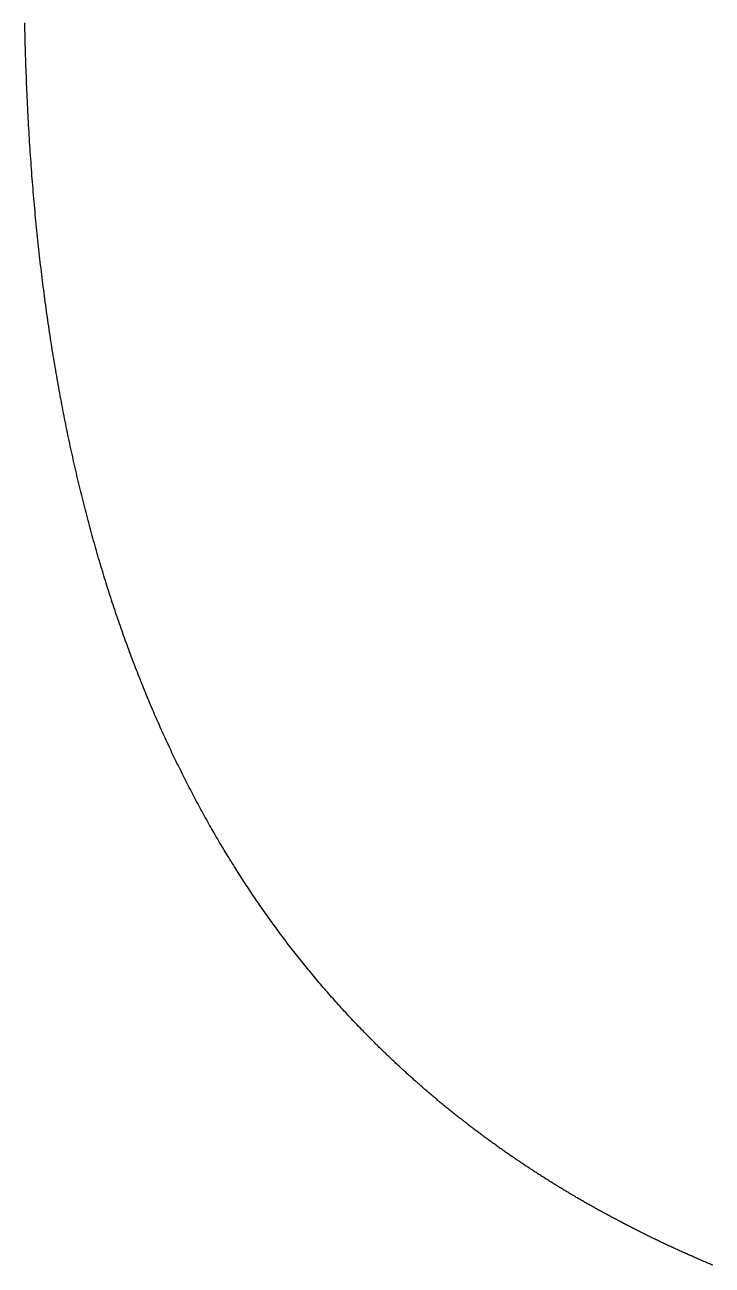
# Model space of a CAD drawing. Extents: x -14 to 314, y -178 to 13.
# Drawn here: x -14.24 to -2.17, y -176.31 to -154.53 of the extents above; entities that cross this region are included whole.
import ezdxf

# ---------------------------------------------------------------- set-up
doc = ezdxf.new("R2010")
doc.units = 0
doc.layers.add('BLACK', color=7, linetype='CONTINUOUS')

msp = doc.modelspace()

# ---------------------------------------------------------------- linework, layer by layer
at = {"layer": 'BLACK', "linetype": 'CONTINUOUS'}
for p, q in [((-14.239363, -154.561276), (-14.240613, -154.497653)), ((-14.238035, -154.624765), (-14.239363, -154.561276)), ((-14.23663, -154.688118), (-14.238035, -154.624765)), ((-14.235149, -154.751336), (-14.23663, -154.688118)), ((-14.23359, -154.814421), (-14.235149, -154.751336)), ((-14.231955, -154.877371), (-14.23359, -154.814421)), ((-14.230244, -154.940187), (-14.231955, -154.877371)), ((-14.228456, -155.00287), (-14.230244, -154.940187)), ((-14.226593, -155.065419), (-14.228456, -155.00287)), ((-14.224653, -155.127836), (-14.226593, -155.065419)), ((-14.222638, -155.19012), (-14.224653, -155.127836)), ((-14.220547, -155.252271), (-14.222638, -155.19012)), ((-14.21838, -155.314291), (-14.220547, -155.252271)), ((-14.216139, -155.376178), (-14.21838, -155.314291)), ((-14.213822, -155.437934), (-14.216139, -155.376178)), ((-14.21143, -155.499559), (-14.213822, -155.437934)), ((-14.208963, -155.561053), (-14.21143, -155.499559)), ((-14.206422, -155.622417), (-14.208963, -155.561053)), ((-14.203806, -155.683649), (-14.206422, -155.622417)), ((-14.201115, -155.744752), (-14.203806, -155.683649)), ((-14.198351, -155.805725), (-14.201115, -155.744752)), ((-14.195512, -155.866569), (-14.198351, -155.805725)), ((-14.1926, -155.927283), (-14.195512, -155.866569)), ((-14.189613, -155.987869), (-14.1926, -155.927283)), ((-14.186553, -156.048325), (-14.189613, -155.987869)), ((-14.18342, -156.108653), (-14.186553, -156.048325)), ((-14.180213, -156.168854), (-14.18342, -156.108653)), ((-14.176934, -156.228926), (-14.180213, -156.168854)), ((-14.173581, -156.288871), (-14.176934, -156.228926)), ((-14.170155, -156.348688), (-14.173581, -156.288871)), ((-14.166657, -156.408378), (-14.170155, -156.348688)), ((-14.163086, -156.467942), (-14.166657, -156.408378)), ((-14.159442, -156.527379), (-14.163086, -156.467942)), ((-14.155727, -156.586691), (-14.159442, -156.527379)), ((-14.151939, -156.645876), (-14.155727, -156.586691)), ((-14.148079, -156.704935), (-14.151939, -156.645876)), ((-14.144147, -156.763869), (-14.148079, -156.704935)), ((-14.140144, -156.822679), (-14.144147, -156.763869)), ((-14.136069, -156.881363), (-14.140144, -156.822679)), ((-14.131923, -156.939923), (-14.136069, -156.881363)), ((-14.127705, -156.998358), (-14.131923, -156.939923)), ((-14.123416, -157.05667), (-14.127705, -156.998358)), ((-14.119057, -157.114857), (-14.123416, -157.05667)), ((-14.114626, -157.172922), (-14.119057, -157.114857)), ((-14.110125, -157.230863), (-14.114626, -157.172922)), ((-14.105553, -157.288681), (-14.110125, -157.230863)), ((-14.100911, -157.346377), (-14.105553, -157.288681)), ((-14.096199, -157.40395), (-14.100911, -157.346377)), ((-14.091416, -157.461401), (-14.096199, -157.40395)), ((-14.086564, -157.51873), (-14.091416, -157.461401)), ((-14.081641, -157.575938), (-14.086564, -157.51873)), ((-14.076649, -157.633025), (-14.081641, -157.575938)), ((-14.071587, -157.68999), (-14.076649, -157.633025)), ((-14.066456, -157.746834), (-14.071587, -157.68999)), ((-14.061256, -157.803558), (-14.066456, -157.746834)), ((-14.055986, -157.860162), (-14.061256, -157.803558)), ((-14.050647, -157.916646), (-14.055986, -157.860162)), ((-14.04524, -157.97301), (-14.050647, -157.916646)), ((-14.039763, -158.029255), (-14.04524, -157.97301)), ((-14.034218, -158.08538), (-14.039763, -158.029255)), ((-14.028605, -158.141387), (-14.034218, -158.08538)), ((-14.022923, -158.197274), (-14.028605, -158.141387)), ((-14.017173, -158.253044), (-14.022923, -158.197274)), ((-14.011355, -158.308695), (-14.017173, -158.253044)), ((-14.005468, -158.364228), (-14.011355, -158.308695)), ((-13.999514, -158.419644), (-14.005468, -158.364228)), ((-13.993493, -158.474942), (-13.999514, -158.419644)), ((-13.987403, -158.530123), (-13.993493, -158.474942)), ((-13.981246, -158.585188), (-13.987403, -158.530123)), ((-13.975022, -158.640135), (-13.981246, -158.585188)), ((-13.968731, -158.694967), (-13.975022, -158.640135)), ((-13.962373, -158.749682), (-13.968731, -158.694967)), ((-13.955947, -158.804281), (-13.962373, -158.749682)), ((-13.949455, -158.858765), (-13.955947, -158.804281)), ((-13.942896, -158.913133), (-13.949455, -158.858765)), ((-13.936271, -158.967387), (-13.942896, -158.913133)), ((-13.929579, -159.021525), (-13.936271, -158.967387)), ((-13.922821, -159.075549), (-13.929579, -159.021525)), ((-13.915997, -159.129458), (-13.922821, -159.075549)), ((-13.909106, -159.183254), (-13.915997, -159.129458)), ((-13.90215, -159.236936), (-13.909106, -159.183254)), ((-13.895128, -159.290504), (-13.90215, -159.236936)), ((-13.88804, -159.343958), (-13.895128, -159.290504)), ((-13.880886, -159.3973), (-13.88804, -159.343958)), ((-13.873668, -159.450529), (-13.880886, -159.3973)), ((-13.866383, -159.503645), (-13.873668, -159.450529)), ((-13.859034, -159.556649), (-13.866383, -159.503645)), ((-13.851619, -159.609541), (-13.859034, -159.556649)), ((-13.84414, -159.662321), (-13.851619, -159.609541)), ((-13.836596, -159.714989), (-13.84414, -159.662321)), ((-13.828987, -159.767546), (-13.836596, -159.714989)), ((-13.821313, -159.819992), (-13.828987, -159.767546)), ((-13.813575, -159.872327), (-13.821313, -159.819992)), ((-13.805772, -159.924551), (-13.813575, -159.872327)), ((-13.797905, -159.976665), (-13.805772, -159.924551)), ((-13.789974, -160.028669), (-13.797905, -159.976665)), ((-13.781979, -160.080563), (-13.789974, -160.028669)), ((-13.77392, -160.132348), (-13.781979, -160.080563)), ((-13.765798, -160.184023), (-13.77392, -160.132348)), ((-13.757611, -160.235589), (-13.765798, -160.184023)), ((-13.749361, -160.287045), (-13.757611, -160.235589)), ((-13.741048, -160.338394), (-13.749361, -160.287045)), ((-13.732671, -160.389633), (-13.741048, -160.338394)), ((-13.724231, -160.440765), (-13.732671, -160.389633)), ((-13.715727, -160.491789), (-13.724231, -160.440765)), ((-13.707161, -160.542705), (-13.715727, -160.491789)), ((-13.698532, -160.593513), (-13.707161, -160.542705)), ((-13.68984, -160.644214), (-13.698532, -160.593513)), ((-13.681085, -160.694808), (-13.68984, -160.644214)), ((-13.672268, -160.745296), (-13.681085, -160.694808)), ((-13.663388, -160.795676), (-13.672268, -160.745296)), ((-13.654446, -160.845951), (-13.663388, -160.795676)), ((-13.645442, -160.896119), (-13.654446, -160.845951)), ((-13.636375, -160.946182), (-13.645442, -160.896119)), ((-13.627247, -160.996139), (-13.636375, -160.946182)), ((-13.618056, -161.04599), (-13.627247, -160.996139)), ((-13.608804, -161.095737), (-13.618056, -161.04599)), ((-13.59949, -161.145378), (-13.608804, -161.095737)), ((-13.590114, -161.194915), (-13.59949, -161.145378)), ((-13.580677, -161.244348), (-13.590114, -161.194915)), ((-13.571178, -161.293676), (-13.580677, -161.244348)), ((-13.561618, -161.3429), (-13.571178, -161.293676)), ((-13.551997, -161.392021), (-13.561618, -161.3429)), ((-13.542315, -161.441038), (-13.551997, -161.392021)), ((-13.532571, -161.489952), (-13.542315, -161.441038)), ((-13.522767, -161.538762), (-13.532571, -161.489952)), ((-13.512902, -161.58747), (-13.522767, -161.538762)), ((-13.502976, -161.636075), (-13.512902, -161.58747)), ((-13.49299, -161.684578), (-13.502976, -161.636075)), ((-13.482943, -161.732979), (-13.49299, -161.684578)), ((-13.472835, -161.781277), (-13.482943, -161.732979)), ((-13.462668, -161.829474), (-13.472835, -161.781277)), ((-13.45244, -161.87757), (-13.462668, -161.829474)), ((-13.442152, -161.925564), (-13.45244, -161.87757)), ((-13.431804, -161.973458), (-13.442152, -161.925564)), ((-13.421396, -162.02125), (-13.431804, -161.973458)), ((-13.410928, -162.068942), (-13.421396, -162.02125)), ((-13.4004, -162.116533), (-13.410928, -162.068942)), ((-13.389813, -162.164025), (-13.4004, -162.116533)), ((-13.379166, -162.211416), (-13.389813, -162.164025)), ((-13.368459, -162.258708), (-13.379166, -162.211416)), ((-13.357694, -162.3059), (-13.368459, -162.258708)), ((-13.346869, -162.352994), (-13.357694, -162.3059)), ((-13.335984, -162.399988), (-13.346869, -162.352994)), ((-13.325041, -162.446883), (-13.335984, -162.399988)), ((-13.314039, -162.493679), (-13.325041, -162.446883)), ((-13.302977, -162.540378), (-13.314039, -162.493679)), ((-13.291857, -162.586978), (-13.302977, -162.540378)), ((-13.280678, -162.63348), (-13.291857, -162.586978)), ((-13.269441, -162.679884), (-13.280678, -162.63348)), ((-13.258145, -162.726191), (-13.269441, -162.679884)), ((-13.24679, -162.772401), (-13.258145, -162.726191)), ((-13.235377, -162.818514), (-13.24679, -162.772401)), ((-13.223906, -162.864529), (-13.235377, -162.818514)), ((-13.212376, -162.910448), (-13.223906, -162.864529)), ((-13.200788, -162.956271), (-13.212376, -162.910448)), ((-13.189142, -163.001997), (-13.200788, -162.956271)), ((-13.177438, -163.047628), (-13.189142, -163.001997)), ((-13.165677, -163.093163), (-13.177438, -163.047628)), ((-13.153857, -163.138602), (-13.165677, -163.093163)), ((-13.14198, -163.183945), (-13.153857, -163.138602)), ((-13.130045, -163.229194), (-13.14198, -163.183945)), ((-13.118052, -163.274347), (-13.130045, -163.229194)), ((-13.106002, -163.319406), (-13.118052, -163.274347)), ((-13.093895, -163.364371), (-13.106002, -163.319406)), ((-13.08173, -163.409241), (-13.093895, -163.364371)), ((-13.069508, -163.454017), (-13.08173, -163.409241)), ((-13.057229, -163.498699), (-13.069508, -163.454017)), ((-13.044892, -163.543287), (-13.057229, -163.498699)), ((-13.032499, -163.587782), (-13.044892, -163.543287)), ((-13.020049, -163.632184), (-13.032499, -163.587782)), ((-13.007542, -163.676492), (-13.020049, -163.632184)), ((-12.994978, -163.720708), (-13.007542, -163.676492)), ((-12.982357, -163.764831), (-12.994978, -163.720708)), ((-12.969679, -163.808862), (-12.982357, -163.764831)), ((-12.956945, -163.8528), (-12.969679, -163.808862)), ((-12.944155, -163.896646), (-12.956945, -163.8528)), ((-12.931308, -163.940401), (-12.944155, -163.896646)), ((-12.918405, -163.984064), (-12.931308, -163.940401)), ((-12.905445, -164.027635), (-12.918405, -163.984064)), ((-12.892429, -164.071115), (-12.905445, -164.027635)), ((-12.879358, -164.114505), (-12.892429, -164.071115)), ((-12.86623, -164.157803), (-12.879358, -164.114505)), ((-12.853046, -164.201011), (-12.86623, -164.157803)), ((-12.839806, -164.244128), (-12.853046, -164.201011)), ((-12.82651, -164.287155), (-12.839806, -164.244128)), ((-12.813158, -164.330093), (-12.82651, -164.287155)), ((-12.799751, -164.37294), (-12.813158, -164.330093)), ((-12.786288, -164.415698), (-12.799751, -164.37294)), ((-12.772769, -164.458366), (-12.786288, -164.415698)), ((-12.759195, -164.500945), (-12.772769, -164.458366)), ((-12.745565, -164.543435), (-12.759195, -164.500945)), ((-12.73188, -164.585836), (-12.745565, -164.543435)), ((-12.71814, -164.628149), (-12.73188, -164.585836)), ((-12.704344, -164.670373), (-12.71814, -164.628149)), ((-12.690493, -164.712509), (-12.704344, -164.670373)), ((-12.676587, -164.754557), (-12.690493, -164.712509)), ((-12.662625, -164.796517), (-12.676587, -164.754557)), ((-12.648609, -164.838389), (-12.662625, -164.796517)), ((-12.634538, -164.880174), (-12.648609, -164.838389)), ((-12.620412, -164.921872), (-12.634538, -164.880174)), ((-12.606231, -164.963482), (-12.620412, -164.921872)), ((-12.591995, -165.005006), (-12.606231, -164.963482)), ((-12.577704, -165.046443), (-12.591995, -165.005006)), ((-12.563359, -165.087793), (-12.577704, -165.046443)), ((-12.548959, -165.129057), (-12.563359, -165.087793)), ((-12.534505, -165.170235), (-12.548959, -165.129057)), ((-12.519996, -165.211328), (-12.534505, -165.170235)), ((-12.505432, -165.252334), (-12.519996, -165.211328)), ((-12.490814, -165.293255), (-12.505432, -165.252334)), ((-12.476142, -165.33409), (-12.490814, -165.293255)), ((-12.461416, -165.374841), (-12.476142, -165.33409)), ((-12.446635, -165.415506), (-12.461416, -165.374841)), ((-12.4318, -165.456086), (-12.446635, -165.415506)), ((-12.416911, -165.496582), (-12.4318, -165.456086)), ((-12.401968, -165.536994), (-12.416911, -165.496582)), ((-12.38697, -165.577321), (-12.401968, -165.536994)), ((-12.371919, -165.617564), (-12.38697, -165.577321)), ((-12.356814, -165.657724), (-12.371919, -165.617564)), ((-12.341655, -165.697799), (-12.356814, -165.657724)), ((-12.326442, -165.737791), (-12.341655, -165.697799)), ((-12.311175, -165.7777), (-12.326442, -165.737791)), ((-12.295855, -165.817526), (-12.311175, -165.7777)), ((-12.28048, -165.857269), (-12.295855, -165.817526)), ((-12.265053, -165.896929), (-12.28048, -165.857269)), ((-12.249571, -165.936506), (-12.265053, -165.896929)), ((-12.234036, -165.976001), (-12.249571, -165.936506)), ((-12.218448, -166.015414), (-12.234036, -165.976001)), ((-12.202806, -166.054744), (-12.218448, -166.015414)), ((-12.18711, -166.093993), (-12.202806, -166.054744)), ((-12.171361, -166.13316), (-12.18711, -166.093993)), ((-12.155559, -166.172246), (-12.171361, -166.13316)), ((-12.139703, -166.21125), (-12.155559, -166.172246)), ((-12.123795, -166.250173), (-12.139703, -166.21125)), ((-12.107833, -166.289015), (-12.123795, -166.250173)), ((-12.091817, -166.327777), (-12.107833, -166.289015)), ((-12.075749, -166.366458), (-12.091817, -166.327777)), ((-12.059627, -166.405058), (-12.075749, -166.366458)), ((-12.043453, -166.443578), (-12.059627, -166.405058)), ((-12.027225, -166.482018), (-12.043453, -166.443578)), ((-12.010945, -166.520378), (-12.027225, -166.482018)), ((-11.994611, -166.558658), (-12.010945, -166.520378)), ((-11.978225, -166.596859), (-11.994611, -166.558658)), ((-11.961785, -166.63498), (-11.978225, -166.596859)), ((-11.945293, -166.673022), (-11.961785, -166.63498)), ((-11.928748, -166.710985), (-11.945293, -166.673022)), ((-11.91215, -166.748869), (-11.928748, -166.710985)), ((-11.895499, -166.786674), (-11.91215, -166.748869)), ((-11.878796, -166.824401), (-11.895499, -166.786674)), ((-11.86204, -166.86205), (-11.878796, -166.824401)), ((-11.845231, -166.89962), (-11.86204, -166.86205)), ((-11.828369, -166.937112), (-11.845231, -166.89962)), ((-11.811455, -166.974527), (-11.828369, -166.937112)), ((-11.794489, -167.011863), (-11.811455, -166.974527)), ((-11.77747, -167.049122), (-11.794489, -167.011863)), ((-11.760398, -167.086304), (-11.77747, -167.049122)), ((-11.743274, -167.123409), (-11.760398, -167.086304)), ((-11.726097, -167.160436), (-11.743274, -167.123409)), ((-11.708868, -167.197387), (-11.726097, -167.160436)), ((-11.691587, -167.234261), (-11.708868, -167.197387)), ((-11.674253, -167.271058), (-11.691587, -167.234261)), ((-11.656867, -167.307779), (-11.674253, -167.271058)), ((-11.639428, -167.344424), (-11.656867, -167.307779)), ((-11.621937, -167.380993), (-11.639428, -167.344424)), ((-11.604394, -167.417485), (-11.621937, -167.380993)), ((-11.586798, -167.453903), (-11.604394, -167.417485)), ((-11.569151, -167.490244), (-11.586798, -167.453903)), ((-11.551451, -167.52651), (-11.569151, -167.490244)), ((-11.533698, -167.562701), (-11.551451, -167.52651)), ((-11.515894, -167.598817), (-11.533698, -167.562701)), ((-11.498037, -167.634858), (-11.515894, -167.598817)), ((-11.480129, -167.670824), (-11.498037, -167.634858)), ((-11.462168, -167.706716), (-11.480129, -167.670824)), ((-11.444155, -167.742533), (-11.462168, -167.706716)), ((-11.42609, -167.778276), (-11.444155, -167.742533)), ((-11.407972, -167.813945), (-11.42609, -167.778276)), ((-11.389803, -167.84954), (-11.407972, -167.813945)), ((-11.371582, -167.885061), (-11.389803, -167.84954)), ((-11.353308, -167.920508), (-11.371582, -167.885061)), ((-11.334983, -167.955882), (-11.353308, -167.920508)), ((-11.316606, -167.991182), (-11.334983, -167.955882)), ((-11.298176, -168.026409), (-11.316606, -167.991182)), ((-11.279695, -168.061564), (-11.298176, -168.026409)), ((-11.261161, -168.096645), (-11.279695, -168.061564)), ((-11.242576, -168.131653), (-11.261161, -168.096645)), ((-11.223938, -168.16659), (-11.242576, -168.131653)), ((-11.205249, -168.201453), (-11.223938, -168.16659)), ((-11.186508, -168.236244), (-11.205249, -168.201453)), ((-11.167715, -168.270964), (-11.186508, -168.236244)), ((-11.148869, -168.305611), (-11.167715, -168.270964)), ((-11.129972, -168.340186), (-11.148869, -168.305611)), ((-11.111023, -168.37469), (-11.129972, -168.340186)), ((-11.092023, -168.409122), (-11.111023, -168.37469)), ((-11.07297, -168.443483), (-11.092023, -168.409122)), ((-11.053865, -168.477772), (-11.07297, -168.443483)), ((-11.034708, -168.511991), (-11.053865, -168.477772)), ((-11.0155, -168.546138), (-11.034708, -168.511991)), ((-10.996239, -168.580215), (-11.0155, -168.546138)), ((-10.976927, -168.614221), (-10.996239, -168.580215)), ((-10.957563, -168.648157), (-10.976927, -168.614221)), ((-10.938147, -168.682022), (-10.957563, -168.648157)), ((-10.918679, -168.715817), (-10.938147, -168.682022)), ((-10.899159, -168.749542), (-10.918679, -168.715817)), ((-10.879587, -168.783197), (-10.899159, -168.749542)), ((-10.859964, -168.816782), (-10.879587, -168.783197)), ((-10.840288, -168.850298), (-10.859964, -168.816782)), ((-10.820561, -168.883744), (-10.840288, -168.850298)), ((-10.800781, -168.917121), (-10.820561, -168.883744)), ((-10.78095, -168.950428), (-10.800781, -168.917121)), ((-10.761067, -168.983667), (-10.78095, -168.950428)), ((-10.741132, -169.016836), (-10.761067, -168.983667)), ((-10.721145, -169.049937), (-10.741132, -169.016836)), ((-10.701106, -169.082969), (-10.721145, -169.049937)), ((-10.681015, -169.115932), (-10.701106, -169.082969)), ((-10.660872, -169.148827), (-10.681015, -169.115932)), ((-10.640677, -169.181654), (-10.660872, -169.148827)), ((-10.620431, -169.214413), (-10.640677, -169.181654)), ((-10.600132, -169.247104), (-10.620431, -169.214413)), ((-10.579781, -169.279727), (-10.600132, -169.247104)), ((-10.559379, -169.312282), (-10.579781, -169.279727)), ((-10.538924, -169.34477), (-10.559379, -169.312282)), ((-10.518417, -169.37719), (-10.538924, -169.34477)), ((-10.497859, -169.409543), (-10.518417, -169.37719)), ((-10.477248, -169.441829), (-10.497859, -169.409543)), ((-10.456585, -169.474047), (-10.477248, -169.441829)), ((-10.43587, -169.506199), (-10.456585, -169.474047)), ((-10.415103, -169.538284), (-10.43587, -169.506199)), ((-10.394284, -169.570302), (-10.415103, -169.538284)), ((-10.373413, -169.602254), (-10.394284, -169.570302)), ((-10.35249, -169.63414), (-10.373413, -169.602254)), ((-10.331514, -169.665959), (-10.35249, -169.63414)), ((-10.310487, -169.697712), (-10.331514, -169.665959)), ((-10.289407, -169.729399), (-10.310487, -169.697712)), ((-10.268275, -169.76102), (-10.289407, -169.729399)), ((-10.247091, -169.792576), (-10.268275, -169.76102)), ((-10.225854, -169.824066), (-10.247091, -169.792576)), ((-10.204565, -169.85549), (-10.225854, -169.824066)), ((-10.183224, -169.886849), (-10.204565, -169.85549)), ((-10.161831, -169.918143), (-10.183224, -169.886849)), ((-10.140385, -169.949371), (-10.161831, -169.918143)), ((-10.118887, -169.980535), (-10.140385, -169.949371)), ((-10.097337, -170.011634), (-10.118887, -169.980535)), ((-10.075734, -170.042668), (-10.097337, -170.011634)), ((-10.054079, -170.073637), (-10.075734, -170.042668)), ((-10.032371, -170.104542), (-10.054079, -170.073637)), ((-10.010611, -170.135382), (-10.032371, -170.104542)), ((-9.988798, -170.166158), (-10.010611, -170.135382)), ((-9.966932, -170.19687), (-9.988798, -170.166158)), ((-9.945015, -170.227518), (-9.966932, -170.19687)), ((-9.923044, -170.258103), (-9.945015, -170.227518)), ((-9.901021, -170.288623), (-9.923044, -170.258103)), ((-9.878945, -170.31908), (-9.901021, -170.288623)), ((-9.856817, -170.349473), (-9.878945, -170.31908)), ((-9.834636, -170.379802), (-9.856817, -170.349473)), ((-9.812402, -170.410069), (-9.834636, -170.379802)), ((-9.790115, -170.440272), (-9.812402, -170.410069)), ((-9.767775, -170.470412), (-9.790115, -170.440272)), ((-9.745383, -170.500489), (-9.767775, -170.470412)), ((-9.722938, -170.530503), (-9.745383, -170.500489)), ((-9.700439, -170.560454), (-9.722938, -170.530503)), ((-9.677888, -170.590343), (-9.700439, -170.560454)), ((-9.655284, -170.620169), (-9.677888, -170.590343)), ((-9.632627, -170.649933), (-9.655284, -170.620169)), ((-9.609916, -170.679635), (-9.632627, -170.649933)), ((-9.587153, -170.709274), (-9.609916, -170.679635)), ((-9.564336, -170.738852), (-9.587153, -170.709274)), ((-9.541467, -170.768367), (-9.564336, -170.738852)), ((-9.518544, -170.79782), (-9.541467, -170.768367)), ((-9.495567, -170.827212), (-9.518544, -170.79782)), ((-9.472538, -170.856542), (-9.495567, -170.827212)), ((-9.449455, -170.88581), (-9.472538, -170.856542)), ((-9.426319, -170.915018), (-9.449455, -170.88581)), ((-9.403129, -170.944163), (-9.426319, -170.915018)), ((-9.379885, -170.973248), (-9.403129, -170.944163)), ((-9.356589, -171.002271), (-9.379885, -170.973248)), ((-9.333238, -171.031234), (-9.356589, -171.002271)), ((-9.309834, -171.060135), (-9.333238, -171.031234)), ((-9.286377, -171.088976), (-9.309834, -171.060135)), ((-9.262865, -171.117756), (-9.286377, -171.088976)), ((-9.2393, -171.146475), (-9.262865, -171.117756)), ((-9.215681, -171.175134), (-9.2393, -171.146475)), ((-9.192008, -171.203732), (-9.215681, -171.175134)), ((-9.168281, -171.232271), (-9.192008, -171.203732)), ((-9.144501, -171.260748), (-9.168281, -171.232271)), ((-9.120666, -171.289166), (-9.144501, -171.260748)), ((-9.096777, -171.317524), (-9.120666, -171.289166)), ((-9.072834, -171.345822), (-9.096777, -171.317524)), ((-9.048837, -171.37406), (-9.072834, -171.345822)), ((-9.024786, -171.402239), (-9.048837, -171.37406)), ((-9.00068, -171.430358), (-9.024786, -171.402239)), ((-8.976521, -171.458417), (-9.00068, -171.430358)), ((-8.952306, -171.486417), (-8.976521, -171.458417)), ((-8.928038, -171.514357), (-8.952306, -171.486417)), ((-8.903714, -171.542239), (-8.928038, -171.514357)), ((-8.879337, -171.570061), (-8.903714, -171.542239)), ((-8.854904, -171.597824), (-8.879337, -171.570061)), ((-8.830417, -171.625528), (-8.854904, -171.597824)), ((-8.805876, -171.653174), (-8.830417, -171.625528)), ((-8.781279, -171.68076), (-8.805876, -171.653174)), ((-8.756628, -171.708288), (-8.781279, -171.68076)), ((-8.731921, -171.735757), (-8.756628, -171.708288)), ((-8.70716, -171.763168), (-8.731921, -171.735757)), ((-8.682344, -171.790521), (-8.70716, -171.763168)), ((-8.657472, -171.817815), (-8.682344, -171.790521)), ((-8.632546, -171.845051), (-8.657472, -171.817815)), ((-8.607564, -171.872228), (-8.632546, -171.845051)), ((-8.582527, -171.899348), (-8.607564, -171.872228)), ((-8.557435, -171.92641), (-8.582527, -171.899348)), ((-8.532287, -171.953413), (-8.557435, -171.92641)), ((-8.507084, -171.980359), (-8.532287, -171.953413)), ((-8.481825, -172.007248), (-8.507084, -171.980359)), ((-8.45651, -172.034078), (-8.481825, -172.007248)), ((-8.43114, -172.060851), (-8.45651, -172.034078)), ((-8.405715, -172.087567), (-8.43114, -172.060851)), ((-8.380233, -172.114225), (-8.405715, -172.087567)), ((-8.354695, -172.140826), (-8.380233, -172.114225)), ((-8.329102, -172.16737), (-8.354695, -172.140826)), ((-8.303452, -172.193856), (-8.329102, -172.16737)), ((-8.277747, -172.220286), (-8.303452, -172.193856)), ((-8.251985, -172.246658), (-8.277747, -172.220286)), ((-8.226167, -172.272974), (-8.251985, -172.246658)), ((-8.200293, -172.299232), (-8.226167, -172.272974)), ((-8.174362, -172.325434), (-8.200293, -172.299232)), ((-8.148375, -172.35158), (-8.174362, -172.325434)), ((-8.122331, -172.377668), (-8.148375, -172.35158)), ((-8.109288, -172.390691), (-8.122331, -172.377668)), ((-8.096231, -172.4037), (-8.109288, -172.390691)), ((-8.083159, -172.416695), (-8.096231, -172.4037)), ((-8.070074, -172.429676), (-8.083159, -172.416695)), ((-8.056974, -172.442643), (-8.070074, -172.429676)), ((-8.04386, -172.455595), (-8.056974, -172.442643)), ((-8.030732, -172.468534), (-8.04386, -172.455595)), ((-8.017589, -172.481459), (-8.030732, -172.468534)), ((-8.004433, -172.494369), (-8.017589, -172.481459)), ((-7.991262, -172.507265), (-8.004433, -172.494369)), ((-7.978077, -172.520148), (-7.991262, -172.507265)), ((-7.964877, -172.533016), (-7.978077, -172.520148)), ((-7.951664, -172.54587), (-7.964877, -172.533016)), ((-7.938436, -172.558711), (-7.951664, -172.54587)), ((-7.925194, -172.571537), (-7.938436, -172.558711)), ((-7.911937, -172.584349), (-7.925194, -172.571537)), ((-7.898666, -172.597147), (-7.911937, -172.584349)), ((-7.885381, -172.609932), (-7.898666, -172.597147)), ((-7.872082, -172.622702), (-7.885381, -172.609932)), ((-7.858768, -172.635458), (-7.872082, -172.622702)), ((-7.84544, -172.648201), (-7.858768, -172.635458)), ((-7.832097, -172.660929), (-7.84544, -172.648201)), ((-7.81874, -172.673644), (-7.832097, -172.660929)), ((-7.805369, -172.686344), (-7.81874, -172.673644)), ((-7.791983, -172.699031), (-7.805369, -172.686344)), ((-7.778583, -172.711704), (-7.791983, -172.699031)), ((-7.765169, -172.724363), (-7.778583, -172.711704)), ((-7.75174, -172.737008), (-7.765169, -172.724363)), ((-7.738296, -172.749639), (-7.75174, -172.737008)), ((-7.724839, -172.762256), (-7.738296, -172.749639)), ((-7.711366, -172.77486), (-7.724839, -172.762256)), ((-7.69788, -172.787449), (-7.711366, -172.77486)), ((-7.684378, -172.800025), (-7.69788, -172.787449)), ((-7.670863, -172.812587), (-7.684378, -172.800025)), ((-7.657333, -172.825135), (-7.670863, -172.812587)), ((-7.643788, -172.837669), (-7.657333, -172.825135)), ((-7.630229, -172.850189), (-7.643788, -172.837669)), ((-7.616655, -172.862696), (-7.630229, -172.850189)), ((-7.603067, -172.875189), (-7.616655, -172.862696)), ((-7.589464, -172.887667), (-7.603067, -172.875189)), ((-7.575847, -172.900133), (-7.589464, -172.887667)), ((-7.562215, -172.912584), (-7.575847, -172.900133)), ((-7.548568, -172.925022), (-7.562215, -172.912584)), ((-7.534907, -172.937445), (-7.548568, -172.925022)), ((-7.521232, -172.949856), (-7.534907, -172.937445)), ((-7.507541, -172.962252), (-7.521232, -172.949856)), ((-7.493836, -172.974635), (-7.507541, -172.962252)), ((-7.480117, -172.987003), (-7.493836, -172.974635)), ((-7.466382, -172.999359), (-7.480117, -172.987003)), ((-7.452634, -173.0117), (-7.466382, -172.999359)), ((-7.43887, -173.024028), (-7.452634, -173.0117)), ((-7.425092, -173.036342), (-7.43887, -173.024028)), ((-7.411299, -173.048642), (-7.425092, -173.036342)), ((-7.397491, -173.060929), (-7.411299, -173.048642)), ((-7.383669, -173.073202), (-7.397491, -173.060929)), ((-7.369832, -173.085461), (-7.383669, -173.073202)), ((-7.35598, -173.097707), (-7.369832, -173.085461)), ((-7.342114, -173.109939), (-7.35598, -173.097707)), ((-7.328232, -173.122157), (-7.342114, -173.109939)), ((-7.314336, -173.134362), (-7.328232, -173.122157)), ((-7.300425, -173.146553), (-7.314336, -173.134362)), ((-7.286499, -173.15873), (-7.300425, -173.146553)), ((-7.272559, -173.170894), (-7.286499, -173.15873)), ((-7.258604, -173.183044), (-7.272559, -173.170894)), ((-7.244633, -173.195181), (-7.258604, -173.183044)), ((-7.230648, -173.207304), (-7.244633, -173.195181)), ((-7.216648, -173.219413), (-7.230648, -173.207304)), ((-7.202634, -173.231509), (-7.216648, -173.219413)), ((-7.188604, -173.243591), (-7.202634, -173.231509)), ((-7.17456, -173.25566), (-7.188604, -173.243591)), ((-7.1605, -173.267715), (-7.17456, -173.25566)), ((-7.146426, -173.279756), (-7.1605, -173.267715)), ((-7.132336, -173.291784), (-7.146426, -173.279756)), ((-7.118232, -173.303799), (-7.132336, -173.291784)), ((-7.104113, -173.3158), (-7.118232, -173.303799)), ((-7.089979, -173.327787), (-7.104113, -173.3158)), ((-7.07583, -173.339761), (-7.089979, -173.327787)), ((-7.061666, -173.351721), (-7.07583, -173.339761)), ((-7.047487, -173.363668), (-7.061666, -173.351721)), ((-7.033293, -173.375601), (-7.047487, -173.363668)), ((-7.019083, -173.387521), (-7.033293, -173.375601)), ((-7.004859, -173.399427), (-7.019083, -173.387521)), ((-6.99062, -173.41132), (-7.004859, -173.399427)), ((-6.976366, -173.423199), (-6.99062, -173.41132)), ((-6.962096, -173.435065), (-6.976366, -173.423199)), ((-6.947812, -173.446917), (-6.962096, -173.435065)), ((-6.933512, -173.458757), (-6.947812, -173.446917)), ((-6.919198, -173.470582), (-6.933512, -173.458757)), ((-6.904868, -173.482394), (-6.919198, -173.470582)), ((-6.890523, -173.494192), (-6.904868, -173.482394)), ((-6.876163, -173.505978), (-6.890523, -173.494192)), ((-6.861788, -173.517749), (-6.876163, -173.505978)), ((-6.847397, -173.529508), (-6.861788, -173.517749)), ((-6.832992, -173.541252), (-6.847397, -173.529508)), ((-6.81857, -173.552984), (-6.832992, -173.541252)), ((-6.804135, -173.564702), (-6.81857, -173.552984)), ((-6.789683, -173.576407), (-6.804135, -173.564702)), ((-6.775217, -173.588097), (-6.789683, -173.576407)), ((-6.760735, -173.599776), (-6.775217, -173.588097)), ((-6.746238, -173.61144), (-6.760735, -173.599776)), ((-6.731726, -173.623091), (-6.746238, -173.61144)), ((-6.717198, -173.634728), (-6.731726, -173.623091)), ((-6.702655, -173.646353), (-6.717198, -173.634728)), ((-6.688097, -173.657964), (-6.702655, -173.646353)), ((-6.673523, -173.669562), (-6.688097, -173.657964)), ((-6.658935, -173.681145), (-6.673523, -173.669562)), ((-6.64433, -173.692717), (-6.658935, -173.681145)), ((-6.629711, -173.704274), (-6.64433, -173.692717)), ((-6.615075, -173.715819), (-6.629711, -173.704274)), ((-6.600425, -173.727349), (-6.615075, -173.715819)), ((-6.585759, -173.738867), (-6.600425, -173.727349)), ((-6.571078, -173.750371), (-6.585759, -173.738867)), ((-6.556381, -173.761862), (-6.571078, -173.750371)), ((-6.541669, -173.773339), (-6.556381, -173.761862)), ((-6.526941, -173.784804), (-6.541669, -173.773339)), ((-6.512198, -173.796255), (-6.526941, -173.784804)), ((-6.497439, -173.807693), (-6.512198, -173.796255)), ((-6.482666, -173.819117), (-6.497439, -173.807693)), ((-6.467875, -173.830528), (-6.482666, -173.819117)), ((-6.453071, -173.841926), (-6.467875, -173.830528)), ((-6.43825, -173.853311), (-6.453071, -173.841926)), ((-6.423414, -173.864682), (-6.43825, -173.853311)), ((-6.408561, -173.87604), (-6.423414, -173.864682)), ((-6.393694, -173.887384), (-6.408561, -173.87604)), ((-6.378811, -173.898716), (-6.393694, -173.887384)), ((-6.363913, -173.910034), (-6.378811, -173.898716)), ((-6.348998, -173.92134), (-6.363913, -173.910034)), ((-6.334068, -173.932631), (-6.348998, -173.92134)), ((-6.319122, -173.94391), (-6.334068, -173.932631)), ((-6.304161, -173.955175), (-6.319122, -173.94391)), ((-6.289184, -173.966427), (-6.304161, -173.955175)), ((-6.274192, -173.977666), (-6.289184, -173.966427)), ((-6.259183, -173.988892), (-6.274192, -173.977666)), ((-6.244159, -174.000104), (-6.259183, -173.988892)), ((-6.229118, -174.011303), (-6.244159, -174.000104)), ((-6.214063, -174.022489), (-6.229118, -174.011303)), ((-6.198991, -174.033662), (-6.214063, -174.022489)), ((-6.183905, -174.044821), (-6.198991, -174.033662)), ((-6.168801, -174.055968), (-6.183905, -174.044821)), ((-6.153683, -174.067101), (-6.168801, -174.055968)), ((-6.138548, -174.078221), (-6.153683, -174.067101)), ((-6.123398, -174.089328), (-6.138548, -174.078221)), ((-6.108231, -174.100422), (-6.123398, -174.089328)), ((-6.093049, -174.111502), (-6.108231, -174.100422)), ((-6.07785, -174.12257), (-6.093049, -174.111502)), ((-6.062637, -174.133623), (-6.07785, -174.12257)), ((-6.047406, -174.144665), (-6.062637, -174.133623)), ((-6.032161, -174.155692), (-6.047406, -174.144665)), ((-6.016898, -174.166707), (-6.032161, -174.155692)), ((-6.001621, -174.177708), (-6.016898, -174.166707)), ((-5.986327, -174.188697), (-6.001621, -174.177708)), ((-5.971018, -174.199672), (-5.986327, -174.188697)), ((-5.955691, -174.210635), (-5.971018, -174.199672)), ((-5.94035, -174.221583), (-5.955691, -174.210635)), ((-5.924991, -174.232519), (-5.94035, -174.221583)), ((-5.909618, -174.243441), (-5.924991, -174.232519)), ((-5.894227, -174.254352), (-5.909618, -174.243441)), ((-5.878822, -174.265247), (-5.894227, -174.254352)), ((-5.863399, -174.276131), (-5.878822, -174.265247)), ((-5.847961, -174.287001), (-5.863399, -174.276131)), ((-5.832506, -174.297859), (-5.847961, -174.287001)), ((-5.817036, -174.308702), (-5.832506, -174.297859)), ((-5.801549, -174.319533), (-5.817036, -174.308702)), ((-5.786047, -174.330351), (-5.801549, -174.319533)), ((-5.770527, -174.341156), (-5.786047, -174.330351)), ((-5.754992, -174.351947), (-5.770527, -174.341156)), ((-5.73944, -174.362726), (-5.754992, -174.351947)), ((-5.723873, -174.373491), (-5.73944, -174.362726)), ((-5.708288, -174.384244), (-5.723873, -174.373491)), ((-5.692689, -174.394982), (-5.708288, -174.384244)), ((-5.677071, -174.405709), (-5.692689, -174.394982)), ((-5.661439, -174.416422), (-5.677071, -174.405709)), ((-5.645789, -174.427122), (-5.661439, -174.416422)), ((-5.630125, -174.437808), (-5.645789, -174.427122)), ((-5.614442, -174.448483), (-5.630125, -174.437808)), ((-5.598745, -174.459143), (-5.614442, -174.448483)), ((-5.583029, -174.469791), (-5.598745, -174.459143)), ((-5.567299, -174.480425), (-5.583029, -174.469791)), ((-5.551551, -174.491048), (-5.567299, -174.480425)), ((-5.535788, -174.501656), (-5.551551, -174.491048)), ((-5.520007, -174.512252), (-5.535788, -174.501656)), ((-5.504211, -174.522833), (-5.520007, -174.512252)), ((-5.488397, -174.533403), (-5.504211, -174.522833)), ((-5.472568, -174.543959), (-5.488397, -174.533403)), ((-5.456721, -174.554503), (-5.472568, -174.543959)), ((-5.440859, -174.565033), (-5.456721, -174.554503)), ((-5.424979, -174.575551), (-5.440859, -174.565033)), ((-5.409084, -174.586054), (-5.424979, -174.575551)), ((-5.393171, -174.596546), (-5.409084, -174.586054)), ((-5.377243, -174.607023), (-5.393171, -174.596546)), ((-5.361297, -174.617489), (-5.377243, -174.607023)), ((-5.345336, -174.62794), (-5.361297, -174.617489)), ((-5.329356, -174.63838), (-5.345336, -174.62794)), ((-5.313361, -174.648805), (-5.329356, -174.63838)), ((-5.297348, -174.659219), (-5.313361, -174.648805)), ((-5.281321, -174.669618), (-5.297348, -174.659219)), ((-5.265274, -174.680006), (-5.281321, -174.669618)), ((-5.249213, -174.690379), (-5.265274, -174.680006)), ((-5.233133, -174.700741), (-5.249213, -174.690379)), ((-5.217039, -174.711088), (-5.233133, -174.700741)), ((-5.200925, -174.721424), (-5.217039, -174.711088)), ((-5.184797, -174.731745), (-5.200925, -174.721424)), ((-5.16865, -174.742054), (-5.184797, -174.731745)), ((-5.152488, -174.75235), (-5.16865, -174.742054)), ((-5.136308, -174.762633), (-5.152488, -174.75235)), ((-5.120112, -174.772902), (-5.136308, -174.762633)), ((-5.103898, -174.78316), (-5.120112, -174.772902)), ((-5.087669, -174.793403), (-5.103898, -174.78316)), ((-5.071421, -174.803634), (-5.087669, -174.793403)), ((-5.055158, -174.813852), (-5.071421, -174.803634)), ((-5.038876, -174.824057), (-5.055158, -174.813852)), ((-5.022579, -174.834248), (-5.038876, -174.824057)), ((-5.006263, -174.844428), (-5.022579, -174.834248)), ((-4.989932, -174.854593), (-5.006263, -174.844428)), ((-4.973582, -174.864747), (-4.989932, -174.854593)), ((-4.957218, -174.874886), (-4.973582, -174.864747)), ((-4.940834, -174.885014), (-4.957218, -174.874886)), ((-4.924435, -174.895127), (-4.940834, -174.885014)), ((-4.908017, -174.905228), (-4.924435, -174.895127)), ((-4.891584, -174.915316), (-4.908017, -174.905228)), ((-4.875131, -174.925391), (-4.891584, -174.915316)), ((-4.858664, -174.935453), (-4.875131, -174.925391)), ((-4.842178, -174.945502), (-4.858664, -174.935453)), ((-4.825676, -174.955538), (-4.842178, -174.945502)), ((-4.809156, -174.965562), (-4.825676, -174.955538)), ((-4.79262, -174.975571), (-4.809156, -174.965562)), ((-4.776064, -174.985569), (-4.79262, -174.975571)), ((-4.759494, -174.995552), (-4.776064, -174.985569)), ((-4.742905, -175.005524), (-4.759494, -174.995552)), ((-4.7263, -175.015482), (-4.742905, -175.005524)), ((-4.709676, -175.025427), (-4.7263, -175.015482)), ((-4.693037, -175.035359), (-4.709676, -175.025427)), ((-4.676378, -175.045279), (-4.693037, -175.035359)), ((-4.659704, -175.055185), (-4.676378, -175.045279)), ((-4.64301, -175.065079), (-4.659704, -175.055185)), ((-4.626302, -175.074958), (-4.64301, -175.065079)), ((-4.609573, -175.084826), (-4.626302, -175.074958)), ((-4.59283, -175.09468), (-4.609573, -175.084826)), ((-4.576067, -175.104522), (-4.59283, -175.09468)), ((-4.559289, -175.11435), (-4.576067, -175.104522)), ((-4.542491, -175.124166), (-4.559289, -175.11435)), ((-4.525678, -175.133968), (-4.542491, -175.124166)), ((-4.508845, -175.143758), (-4.525678, -175.133968)), ((-4.491997, -175.153534), (-4.508845, -175.143758)), ((-4.475129, -175.163298), (-4.491997, -175.153534)), ((-4.458246, -175.173048), (-4.475129, -175.163298)), ((-4.441343, -175.182787), (-4.458246, -175.173048)), ((-4.424425, -175.192511), (-4.441343, -175.182787)), ((-4.407486, -175.202223), (-4.424425, -175.192511)), ((-4.390533, -175.211921), (-4.407486, -175.202223)), ((-4.37356, -175.221608), (-4.390533, -175.211921)), ((-4.356571, -175.23128), (-4.37356, -175.221608)), ((-4.339562, -175.24094), (-4.356571, -175.23128)), ((-4.322538, -175.250586), (-4.339562, -175.24094)), ((-4.305494, -175.260221), (-4.322538, -175.250586)), ((-4.288435, -175.269841), (-4.305494, -175.260221)), ((-4.271355, -175.27945), (-4.288435, -175.269841)), ((-4.25426, -175.289044), (-4.271355, -175.27945)), ((-4.237145, -175.298627), (-4.25426, -175.289044)), ((-4.220014, -175.308195), (-4.237145, -175.298627)), ((-4.202864, -175.317752), (-4.220014, -175.308195)), ((-4.185698, -175.327295), (-4.202864, -175.317752)), ((-4.168511, -175.336825), (-4.185698, -175.327295)), ((-4.151309, -175.346342), (-4.168511, -175.336825)), ((-4.134087, -175.355847), (-4.151309, -175.346342)), ((-4.11685, -175.365337), (-4.134087, -175.355847)), ((-4.099591, -175.374816), (-4.11685, -175.365337)), ((-4.082318, -175.384281), (-4.099591, -175.374816)), ((-4.065024, -175.393734), (-4.082318, -175.384281)), ((-4.047715, -175.403172), (-4.065024, -175.393734)), ((-4.030385, -175.412599), (-4.047715, -175.403172)), ((-4.013039, -175.422012), (-4.030385, -175.412599)), ((-3.995673, -175.431413), (-4.013039, -175.422012)), ((-3.978292, -175.4408), (-3.995673, -175.431413)), ((-3.96089, -175.450175), (-3.978292, -175.4408)), ((-3.943472, -175.459536), (-3.96089, -175.450175)), ((-3.926034, -175.468885), (-3.943472, -175.459536)), ((-3.90858, -175.478219), (-3.926034, -175.468885)), ((-3.891105, -175.487543), (-3.90858, -175.478219)), ((-3.873615, -175.496851), (-3.891105, -175.487543)), ((-3.856104, -175.506149), (-3.873615, -175.496851)), ((-3.838578, -175.515431), (-3.856104, -175.506149)), ((-3.82103, -175.524703), (-3.838578, -175.515431)), ((-3.803467, -175.533959), (-3.82103, -175.524703)), ((-3.785883, -175.543204), (-3.803467, -175.533959)), ((-3.768284, -175.552435), (-3.785883, -175.543204)), ((-3.750663, -175.561654), (-3.768284, -175.552435)), ((-3.733027, -175.570859), (-3.750663, -175.561654)), ((-3.71537, -175.580052), (-3.733027, -175.570859)), ((-3.697697, -175.589231), (-3.71537, -175.580052)), ((-3.680003, -175.598398), (-3.697697, -175.589231)), ((-3.662293, -175.607551), (-3.680003, -175.598398)), ((-3.644562, -175.616692), (-3.662293, -175.607551)), ((-3.626816, -175.625819), (-3.644562, -175.616692)), ((-3.609048, -175.634934), (-3.626816, -175.625819)), ((-3.591265, -175.644035), (-3.609048, -175.634934)), ((-3.57346, -175.653124), (-3.591265, -175.644035)), ((-3.55564, -175.662199), (-3.57346, -175.653124)), ((-3.537798, -175.671262), (-3.55564, -175.662199)), ((-3.519941, -175.68031), (-3.537798, -175.671262)), ((-3.502062, -175.689348), (-3.519941, -175.68031)), ((-3.484167, -175.69837), (-3.502062, -175.689348)), ((-3.466251, -175.707381), (-3.484167, -175.69837)), ((-3.44832, -175.716378), (-3.466251, -175.707381)), ((-3.430366, -175.725363), (-3.44832, -175.716378)), ((-3.412397, -175.734333), (-3.430366, -175.725363)), ((-3.394406, -175.743292), (-3.412397, -175.734333)), ((-3.3764, -175.752236), (-3.394406, -175.743292)), ((-3.358371, -175.761169), (-3.3764, -175.752236)), ((-3.340327, -175.770087), (-3.358371, -175.761169)), ((-3.322261, -175.778994), (-3.340327, -175.770087)), ((-3.30418, -175.787886), (-3.322261, -175.778994)), ((-3.286077, -175.796767), (-3.30418, -175.787886)), ((-3.267958, -175.805633), (-3.286077, -175.796767)), ((-3.249816, -175.814487), (-3.267958, -175.805633)), ((-3.23166, -175.823327), (-3.249816, -175.814487)), ((-3.213481, -175.832156), (-3.23166, -175.823327)), ((-3.195286, -175.84097), (-3.213481, -175.832156)), ((-3.177069, -175.849772), (-3.195286, -175.84097)), ((-3.158837, -175.85856), (-3.177069, -175.849772)), ((-3.140582, -175.867336), (-3.158837, -175.85856)), ((-3.122312, -175.876097), (-3.140582, -175.867336)), ((-3.104019, -175.884847), (-3.122312, -175.876097)), ((-3.08571, -175.893583), (-3.104019, -175.884847)), ((-3.067379, -175.902307), (-3.08571, -175.893583)), ((-3.049033, -175.911016), (-3.067379, -175.902307)), ((-3.030664, -175.919713), (-3.049033, -175.911016)), ((-3.012279, -175.928396), (-3.030664, -175.919713)), ((-2.993872, -175.937068), (-3.012279, -175.928396)), ((-2.975449, -175.945725), (-2.993872, -175.937068)), ((-2.957003, -175.95437), (-2.975449, -175.945725)), ((-2.938541, -175.963001), (-2.957003, -175.95437)), ((-2.920057, -175.97162), (-2.938541, -175.963001)), ((-2.901557, -175.980224), (-2.920057, -175.97162)), ((-2.883035, -175.988817), (-2.901557, -175.980224)), ((-2.864496, -175.997395), (-2.883035, -175.988817)), ((-2.845935, -176.005962), (-2.864496, -175.997395)), ((-2.827358, -176.014514), (-2.845935, -176.005962)), ((-2.808758, -176.023054), (-2.827358, -176.014514)), ((-2.790143, -176.03158), (-2.808758, -176.023054)), ((-2.771504, -176.040094), (-2.790143, -176.03158)), ((-2.752849, -176.048593), (-2.771504, -176.040094)), ((-2.734172, -176.057081), (-2.752849, -176.048593)), ((-2.715478, -176.065554), (-2.734172, -176.057081)), ((-2.696762, -176.074016), (-2.715478, -176.065554)), ((-2.67803, -176.082462), (-2.696762, -176.074016)), ((-2.659274, -176.090898), (-2.67803, -176.082462)), ((-2.640503, -176.099318), (-2.659274, -176.090898)), ((-2.621708, -176.107727), (-2.640503, -176.099318)), ((-2.602898, -176.116121), (-2.621708, -176.107727)), ((-2.584064, -176.124504), (-2.602898, -176.116121)), ((-2.565214, -176.132871), (-2.584064, -176.124504)), ((-2.546341, -176.141228), (-2.565214, -176.132871)), ((-2.527452, -176.149569), (-2.546341, -176.141228)), ((-2.50854, -176.157899), (-2.527452, -176.149569)), ((-2.489612, -176.166214), (-2.50854, -176.157899)), ((-2.47066, -176.174517), (-2.489612, -176.166214)), ((-2.451692, -176.182806), (-2.47066, -176.174517)), ((-2.4327, -176.191083), (-2.451692, -176.182806)), ((-2.413693, -176.199345), (-2.4327, -176.191083)), ((-2.394662, -176.207596), (-2.413693, -176.199345)), ((-2.375615, -176.215832), (-2.394662, -176.207596)), ((-2.356544, -176.224056), (-2.375615, -176.215832)), ((-2.337458, -176.232265), (-2.356544, -176.224056)), ((-2.318347, -176.240463), (-2.337458, -176.232265)), ((-2.299221, -176.248646), (-2.318347, -176.240463)), ((-2.28007, -176.256817), (-2.299221, -176.248646)), ((-2.260904, -176.264973), (-2.28007, -176.256817)), ((-2.241714, -176.273118), (-2.260904, -176.264973)), ((-2.222507, -176.281248), (-2.241714, -176.273118)), ((-2.203277, -176.289367), (-2.222507, -176.281248)), ((-2.184031, -176.29747), (-2.203277, -176.289367)), ((-2.16476, -176.305562), (-2.184031, -176.29747))]:
    msp.add_line(p, q, dxfattribs=at)

doc.saveas('drawing.dxf')
